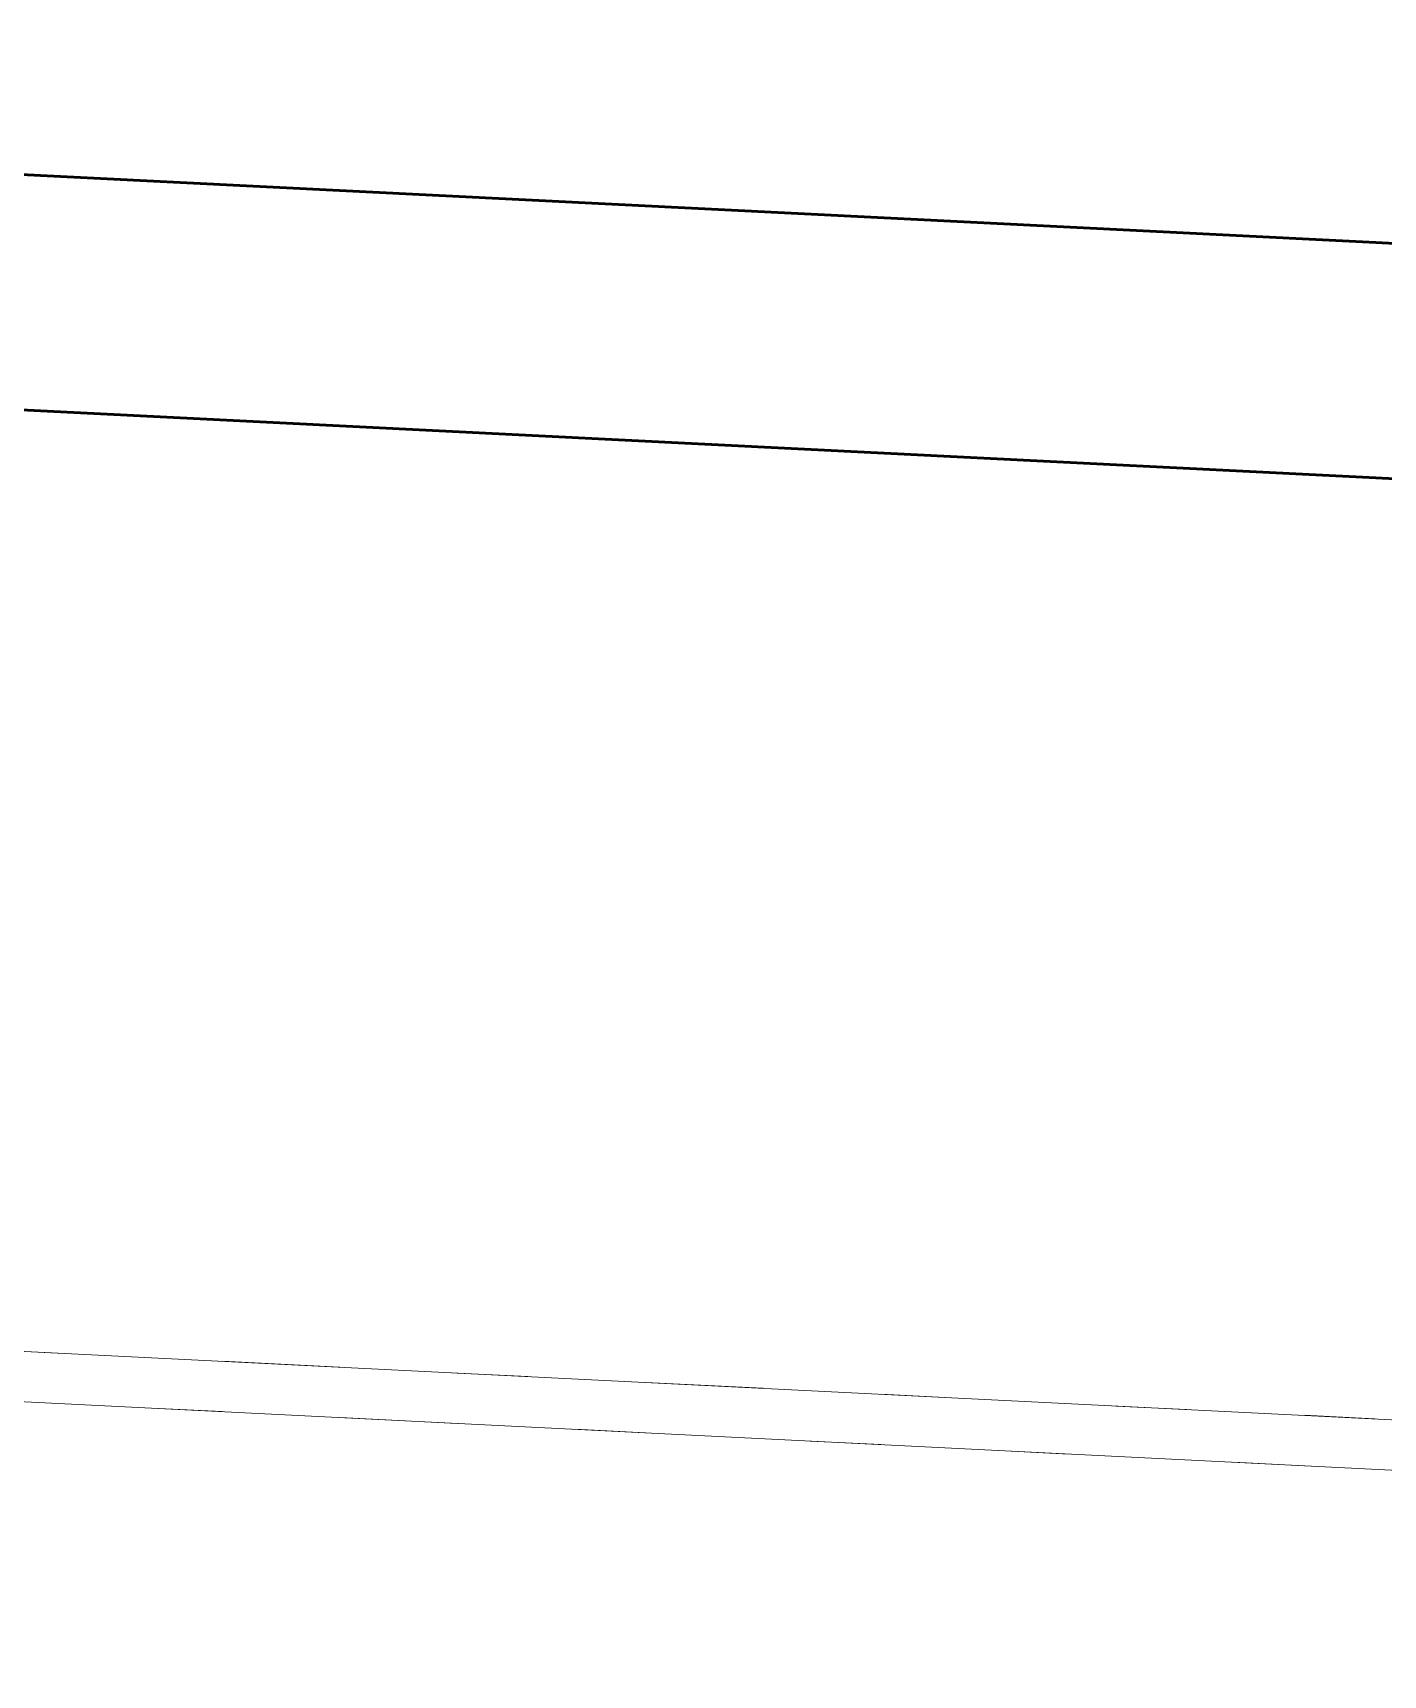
# Model space of a CAD drawing. Header units: metres. Extents: x 10 to 831, y 10 to 584.
# Drawn here: x 60.24 to 74.58, y 468.06 to 485.5 of the extents above; entities that cross this region are included whole.
import ezdxf

# ---------------------------------------------------------------- set-up
doc = ezdxf.new("R2010")
doc.units = ezdxf.units.M
doc.layers.add('CUT', color=7, linetype='Continuous', lineweight=50)
doc.layers.add('VIS', color=8, linetype='Continuous', lineweight=13)

msp = doc.modelspace()

# ---------------------------------------------------------------- linework, layer by layer
at = {"layer": 'CUT'}
for p, q in [((165, 478.752), (30, 485.502)), ((30, 483.002), (165, 476.252))]:
    msp.add_line(p, q, dxfattribs=at)
at = {"layer": 'VIS'}
for p, q in [((30, 485.503), (161.251, 478.94)), ((161.001, 478.952), (30, 485.503)), ((165, 478.752), (30, 485.502)), ((59.05, 484.05), (60.3, 483.988)), ((59.55, 484.025), (60.3, 483.988)), ((60.809, 483.962), (59.657, 484.019)), ((60.459, 483.98), (59.709, 484.017)), ((60.148, 483.995), (60.377, 483.983)), ((60.457, 483.98), (60.207, 483.992)), ((61.98, 483.904), (60.245, 483.99)), ((60.973, 483.954), (60.245, 483.99)), ((60.547, 483.975), (60.331, 483.986)), ((60.538, 483.976), (60.34, 483.986)), ((60.348, 483.985), (61.04, 483.951)), ((60.618, 483.971), (60.378, 483.983)), ((60.583, 483.974), (60.382, 483.983)), ((60.646, 483.97), (60.404, 483.982)), ((60.457, 483.98), (60.707, 483.967)), ((60.675, 483.969), (60.462, 483.98)), ((60.493, 483.978), (61.732, 483.916)), ((60.768, 483.964), (60.531, 483.976)), ((60.538, 483.976), (60.736, 483.966)), ((60.794, 483.963), (60.545, 483.975)), ((60.547, 483.975), (60.763, 483.964)), ((60.768, 483.964), (60.556, 483.975)), ((60.775, 483.964), (60.584, 483.974)), ((60.841, 483.961), (60.602, 483.972)), ((60.643, 483.971), (60.845, 483.96)), ((60.646, 483.97), (60.888, 483.958)), ((60.897, 483.957), (60.647, 483.97)), ((62.917, 483.856), (60.669, 483.969)), ((60.675, 483.969), (60.888, 483.958)), ((60.768, 483.964), (61.006, 483.952)), ((60.768, 483.964), (60.98, 483.954)), ((60.775, 483.964), (60.966, 483.954)), ((60.794, 483.963), (61.044, 483.951)), ((61.062, 483.95), (60.815, 483.962)), ((61.075, 483.948), (60.825, 483.962)), ((61.078, 483.948), (60.827, 483.961)), ((60.841, 483.961), (61.08, 483.948)), ((60.919, 483.957), (62.168, 483.894)), ((61.062, 483.95), (61.309, 483.937)), ((61.311, 483.937), (61.063, 483.95)), ((61.075, 483.948), (61.325, 483.936)), ((61.727, 483.916), (61.132, 483.946)), ((61.442, 483.93), (61.192, 483.943)), ((61.411, 483.932), (61.195, 483.942)), ((61.456, 483.929), (61.207, 483.942)), ((61.458, 483.929), (61.208, 483.942)), ((61.525, 483.926), (61.275, 483.938)), ((61.518, 483.927), (61.29, 483.938)), ((61.311, 483.937), (61.56, 483.924)), ((61.331, 483.936), (61.925, 483.906)), ((61.539, 483.925), (61.348, 483.935)), ((61.615, 483.921), (61.403, 483.933)), ((61.411, 483.932), (61.627, 483.921)), ((61.672, 483.919), (61.428, 483.931)), ((61.676, 483.918), (61.436, 483.93)), ((61.456, 483.929), (61.706, 483.917)), ((61.476, 483.928), (61.671, 483.919)), ((61.518, 483.927), (61.747, 483.915)), ((61.539, 483.925), (61.73, 483.916)), ((61.796, 483.913), (61.557, 483.924)), ((62.332, 483.886), (61.595, 483.923)), ((61.615, 483.921), (61.827, 483.911)), ((61.896, 483.908), (61.646, 483.92)), ((61.672, 483.919), (61.917, 483.907)), ((61.676, 483.918), (61.917, 483.907)), ((62.01, 483.902), (61.787, 483.913)), ((63.55, 483.825), (61.8, 483.913)), ((62.075, 483.899), (61.825, 483.911)), ((62.078, 483.899), (61.828, 483.911)), ((61.841, 483.911), (62.087, 483.898)), ((62.099, 483.898), (61.857, 483.909)), ((62.478, 483.879), (61.862, 483.909)), ((63.114, 483.847), (61.961, 483.904)), ((62.01, 483.902), (62.233, 483.891)), ((62.284, 483.889), (62.034, 483.901)), ((62.05, 483.9), (63.8, 483.812)), ((62.305, 483.887), (62.057, 483.899)), ((62.275, 483.889), (62.059, 483.899)), ((62.067, 483.899), (62.683, 483.868)), ((62.075, 483.899), (62.325, 483.886)), ((62.078, 483.899), (62.328, 483.886)), ((62.099, 483.898), (62.341, 483.885)), ((62.38, 483.884), (62.167, 483.894)), ((64.428, 483.781), (62.181, 483.894)), ((62.192, 483.893), (63.344, 483.836)), ((62.457, 483.88), (62.207, 483.892)), ((62.275, 483.889), (62.491, 483.878)), ((62.544, 483.875), (62.297, 483.887)), ((62.55, 483.875), (62.3, 483.887)), ((62.305, 483.887), (62.554, 483.875)), ((62.52, 483.876), (62.321, 483.887)), ((62.38, 483.884), (62.593, 483.873)), ((62.592, 483.873), (62.391, 483.883)), ((62.457, 483.88), (62.707, 483.867)), ((62.685, 483.868), (62.494, 483.878)), ((62.751, 483.865), (62.504, 483.877)), ((62.751, 483.865), (62.512, 483.877)), ((62.52, 483.876), (62.718, 483.867)), ((62.79, 483.863), (62.541, 483.875)), ((62.544, 483.875), (62.791, 483.863)), ((63.953, 483.805), (62.598, 483.873)), ((62.895, 483.858), (62.645, 483.87)), ((62.888, 483.858), (62.66, 483.87)), ((62.886, 483.858), (62.674, 483.869)), ((62.685, 483.868), (62.876, 483.859)), ((62.955, 483.854), (62.705, 483.867)), ((62.751, 483.865), (62.989, 483.853)), ((62.79, 483.863), (63.04, 483.851)), ((63.575, 483.823), (62.825, 483.861)), ((63.068, 483.849), (62.826, 483.861)), ((63.119, 483.846), (62.878, 483.859)), ((62.886, 483.858), (63.098, 483.847)), ((62.888, 483.858), (63.117, 483.846)), ((63.138, 483.846), (62.894, 483.858)), ((63.139, 483.846), (62.923, 483.856)), ((63.05, 483.85), (63.8, 483.812)), ((63.299, 483.837), (63.051, 483.85)), ((66.592, 483.673), (63.063, 483.85)), ((63.068, 483.849), (63.31, 483.837)), ((63.119, 483.846), (63.359, 483.834)), ((63.138, 483.846), (63.382, 483.833)), ((63.139, 483.846), (63.355, 483.835)), ((63.456, 483.829), (63.207, 483.842)), ((63.525, 483.827), (63.275, 483.839)), ((63.299, 483.837), (63.548, 483.825)), ((63.578, 483.823), (63.328, 483.836)), ((63.429, 483.831), (64.179, 483.793)), ((63.456, 483.829), (63.706, 483.817)), ((63.706, 483.817), (63.467, 483.829)), ((63.709, 483.817), (63.51, 483.827)), ((63.733, 483.816), (63.521, 483.827)), ((64.788, 483.763), (63.56, 483.825)), ((63.797, 483.812), (63.574, 483.824)), ((63.578, 483.823), (63.828, 483.811)), ((63.893, 483.808), (63.644, 483.82)), ((63.955, 483.805), (63.705, 483.817)), ((63.706, 483.817), (63.944, 483.806)), ((63.709, 483.817), (63.907, 483.807)), ((63.733, 483.816), (63.945, 483.805)), ((64.003, 483.803), (63.787, 483.813)), ((63.797, 483.812), (64.02, 483.802)), ((63.805, 483.812), (64.542, 483.775)), ((64.095, 483.798), (63.858, 483.81)), ((64.085, 483.798), (63.872, 483.809)), ((64.003, 483.803), (64.218, 483.792)), ((64.025, 483.801), (64.272, 483.789)), ((64.258, 483.789), (64.03, 483.801)), ((64.786, 483.763), (64.037, 483.8)), ((64.293, 483.788), (64.045, 483.8)), ((64.085, 483.798), (64.298, 483.788)), ((64.239, 483.791), (66.827, 483.661)), ((64.258, 483.789), (64.487, 483.778)), ((64.957, 483.755), (64.266, 483.789)), ((64.521, 483.776), (64.279, 483.788)), ((64.898, 483.758), (64.303, 483.788)), ((64.576, 483.774), (64.326, 483.786)), ((64.943, 483.755), (64.327, 483.786)), ((64.603, 483.772), (64.359, 483.784)), ((64.595, 483.772), (64.404, 483.783)), ((64.661, 483.769), (64.422, 483.781)), ((64.496, 483.778), (65.188, 483.743)), ((64.501, 483.778), (64.699, 483.767)), ((64.521, 483.776), (64.763, 483.764)), ((64.778, 483.764), (64.529, 483.776)), ((64.532, 483.776), (65.148, 483.745)), ((64.576, 483.774), (64.826, 483.761)), ((64.595, 483.772), (64.786, 483.763)), ((64.603, 483.772), (64.847, 483.76)), ((64.892, 483.758), (64.642, 483.771)), ((64.866, 483.759), (64.65, 483.77)), ((64.661, 483.769), (64.899, 483.758)), ((64.954, 483.755), (64.704, 483.767)), ((64.955, 483.755), (64.705, 483.767)), ((68.48, 483.578), (64.732, 483.766)), ((65.004, 483.752), (64.792, 483.763)), ((65.003, 483.752), (64.802, 483.763)), ((65.078, 483.749), (64.828, 483.761)), ((64.866, 483.759), (65.082, 483.749)), ((64.954, 483.755), (65.204, 483.743)), ((65.004, 483.752), (65.216, 483.741)), ((65.287, 483.738), (65.039, 483.75)), ((66.913, 483.657), (65.164, 483.745)), ((65.489, 483.728), (65.247, 483.74)), ((66.55, 483.675), (65.3, 483.738)), ((66.076, 483.698), (65.326, 483.736)), ((65.615, 483.721), (65.377, 483.733)), ((65.628, 483.721), (65.4, 483.732)), ((65.414, 483.732), (66.663, 483.67)), ((65.49, 483.728), (65.732, 483.716)), ((65.69, 483.718), (65.492, 483.728)), ((65.507, 483.727), (65.754, 483.715)), ((65.73, 483.716), (65.514, 483.727)), ((65.55, 483.725), (66.8, 483.663)), ((65.576, 483.724), (65.826, 483.711)), ((65.584, 483.724), (65.807, 483.712)), ((65.829, 483.711), (65.587, 483.723)), ((65.615, 483.721), (65.854, 483.71)), ((65.628, 483.721), (65.857, 483.71)), ((65.851, 483.71), (65.639, 483.721)), ((65.891, 483.708), (65.641, 483.721)), ((65.69, 483.718), (65.888, 483.708)), ((67.928, 483.606), (65.698, 483.718)), ((65.953, 483.705), (65.703, 483.718)), ((65.954, 483.705), (65.705, 483.718)), ((65.73, 483.716), (65.946, 483.705)), ((66.001, 483.702), (65.754, 483.715)), ((66.05, 483.7), (65.8, 483.712)), ((66.557, 483.674), (65.824, 483.712)), ((66.579, 483.673), (65.829, 483.711)), ((65.851, 483.71), (66.063, 483.7)), ((65.945, 483.705), (67.185, 483.644)), ((65.953, 483.705), (66.203, 483.692)), ((65.954, 483.705), (66.204, 483.692)), ((66.2, 483.692), (65.954, 483.705)), ((66.283, 483.688), (66.033, 483.701)), ((66.069, 483.699), (66.313, 483.687)), ((66.437, 483.68), (66.187, 483.693)), ((66.261, 483.69), (66.997, 483.653)), ((66.283, 483.688), (66.532, 483.676)), ((66.505, 483.677), (66.314, 483.687)), ((66.57, 483.674), (66.332, 483.686)), ((66.594, 483.673), (66.378, 483.683)), ((66.505, 483.677), (66.696, 483.668)), ((67.243, 483.64), (66.506, 483.677)), ((66.778, 483.663), (66.529, 483.676)), ((66.55, 483.675), (66.8, 483.663)), ((66.552, 483.675), (66.747, 483.665)), ((66.57, 483.674), (66.809, 483.662)), ((67.262, 483.639), (66.571, 483.674)), ((66.594, 483.673), (66.81, 483.662)), ((66.889, 483.658), (66.64, 483.67)), ((66.879, 483.659), (66.681, 483.668)), ((66.942, 483.656), (66.7, 483.668)), ((66.952, 483.655), (66.702, 483.668)), ((66.954, 483.655), (66.704, 483.668)), ((66.965, 483.654), (66.724, 483.666)), ((66.998, 483.653), (66.77, 483.664)), ((67.024, 483.651), (66.774, 483.664)), ((66.778, 483.663), (67.026, 483.651)), ((67.819, 483.611), (66.792, 483.663)), ((66.801, 483.663), (67.492, 483.628)), ((67.012, 483.652), (66.811, 483.662)), ((67.076, 483.649), (66.826, 483.661)), ((66.879, 483.659), (67.077, 483.649)), ((67.62, 483.622), (66.884, 483.659)), ((67.122, 483.647), (66.91, 483.657)), ((66.942, 483.656), (67.185, 483.644)), ((66.952, 483.655), (67.202, 483.643)), ((66.954, 483.655), (67.203, 483.643)), ((66.998, 483.653), (67.227, 483.641)), ((67.273, 483.639), (67.023, 483.651)), ((67.076, 483.649), (67.326, 483.636)), ((67.122, 483.647), (67.334, 483.636)), ((68.924, 483.557), (67.176, 483.644)), ((67.422, 483.631), (67.184, 483.644)), ((67.483, 483.629), (67.236, 483.64)), ((67.458, 483.63), (67.242, 483.64)), ((67.525, 483.626), (67.286, 483.638)), ((68.022, 483.601), (67.29, 483.638)), ((67.579, 483.623), (67.329, 483.636)), ((67.408, 483.632), (68.024, 483.601)), ((67.458, 483.63), (67.674, 483.619)), ((67.672, 483.619), (67.474, 483.629)), ((67.772, 483.614), (67.523, 483.626)), ((67.525, 483.626), (67.764, 483.615)), ((67.534, 483.626), (67.778, 483.614)), ((67.579, 483.623), (67.829, 483.611)), ((67.888, 483.608), (67.639, 483.62)), ((67.911, 483.607), (67.669, 483.619)), ((67.672, 483.619), (68.267, 483.589)), ((68.451, 483.58), (67.702, 483.617)), ((68.453, 483.58), (67.703, 483.617)), ((67.921, 483.606), (67.708, 483.617)), ((67.969, 483.604), (67.757, 483.615)), ((67.772, 483.614), (68.02, 483.601)), ((68.076, 483.599), (67.826, 483.611)), ((68.064, 483.6), (67.832, 483.611)), ((67.911, 483.607), (68.153, 483.595)), ((67.921, 483.606), (68.134, 483.596)), ((67.951, 483.605), (68.201, 483.592)), ((67.953, 483.605), (68.203, 483.592)), ((67.969, 483.604), (68.181, 483.594)), ((68.278, 483.589), (68.029, 483.601)), ((68.076, 483.599), (68.326, 483.586)), ((68.321, 483.587), (68.105, 483.597)), ((68.368, 483.584), (68.14, 483.596)), ((68.407, 483.582), (68.166, 483.594)), ((68.435, 483.581), (68.186, 483.593)), ((68.415, 483.582), (68.224, 483.591)), ((68.48, 483.578), (68.241, 483.591)), ((70.05, 483.5), (68.3, 483.587)), ((68.321, 483.587), (68.537, 483.575)), ((68.368, 483.584), (68.597, 483.572)), ((69.567, 483.524), (68.414, 483.582)), ((68.415, 483.582), (68.606, 483.572)), ((68.424, 483.582), (69.174, 483.544)), ((69.698, 483.518), (68.471, 483.579)), ((68.48, 483.578), (68.719, 483.567)), ((68.766, 483.564), (68.517, 483.577)), ((68.55, 483.575), (70.3, 483.487)), ((68.887, 483.558), (68.637, 483.57)), ((68.861, 483.56), (68.663, 483.569)), ((68.716, 483.567), (69.453, 483.53)), ((68.965, 483.555), (68.718, 483.567)), ((68.995, 483.553), (68.763, 483.565)), ((68.766, 483.564), (69.014, 483.552)), ((69.05, 483.55), (68.8, 483.562)), ((68.816, 483.562), (69.451, 483.53)), ((69.079, 483.548), (68.829, 483.561)), ((68.861, 483.56), (69.059, 483.549)), ((69.137, 483.546), (68.889, 483.558)), ((69.157, 483.544), (68.91, 483.557)), ((69.185, 483.543), (68.969, 483.554)), ((69.24, 483.541), (69.028, 483.551)), ((69.106, 483.547), (69.797, 483.513)), ((69.364, 483.535), (69.122, 483.547)), ((69.185, 483.543), (69.401, 483.533)), ((69.435, 483.531), (69.196, 483.543)), ((69.45, 483.53), (69.2, 483.543)), ((69.452, 483.53), (69.202, 483.543)), ((69.422, 483.531), (69.222, 483.542)), ((69.488, 483.528), (69.243, 483.541)), ((69.577, 483.524), (69.327, 483.536)), ((69.364, 483.535), (69.606, 483.522)), ((69.605, 483.522), (69.381, 483.534)), ((69.626, 483.521), (69.413, 483.532)), ((69.435, 483.531), (69.674, 483.519)), ((69.452, 483.53), (69.702, 483.518)), ((70.05, 483.5), (69.456, 483.529)), ((69.708, 483.517), (69.469, 483.529)), ((69.488, 483.528), (69.732, 483.516)), ((69.738, 483.515), (69.51, 483.527)), ((69.76, 483.514), (69.511, 483.527)), ((70.274, 483.489), (69.526, 483.526)), ((69.55, 483.525), (70.3, 483.487)), ((69.605, 483.522), (69.828, 483.511)), ((69.886, 483.508), (69.636, 483.521)), ((69.654, 483.52), (70.248, 483.49)), ((71.408, 483.432), (69.66, 483.519)), ((70.284, 483.488), (69.668, 483.519)), ((69.926, 483.506), (69.694, 483.518)), ((69.738, 483.515), (69.966, 483.504)), ((69.775, 483.514), (70.025, 483.501)), ((69.873, 483.509), (70.489, 483.478)), ((70.087, 483.498), (69.875, 483.509)), ((69.909, 483.507), (71.158, 483.445)), ((70.087, 483.498), (70.299, 483.487)), ((70.333, 483.486), (70.091, 483.498)), ((73.648, 483.32), (70.12, 483.496)), ((70.326, 483.486), (70.135, 483.496)), ((70.39, 483.483), (70.151, 483.495)), ((70.446, 483.48), (70.199, 483.493)), ((70.45, 483.48), (70.2, 483.493)), ((70.451, 483.48), (70.201, 483.493)), ((70.326, 483.486), (70.517, 483.476)), ((70.577, 483.474), (70.327, 483.486)), ((70.58, 483.474), (70.33, 483.486)), ((70.333, 483.486), (70.575, 483.474)), ((70.39, 483.483), (70.628, 483.471)), ((70.446, 483.48), (70.693, 483.468)), ((70.451, 483.48), (70.701, 483.467)), ((70.754, 483.465), (70.505, 483.477)), ((70.749, 483.465), (70.511, 483.477)), ((70.577, 483.474), (70.827, 483.461)), ((70.884, 483.459), (70.635, 483.471)), ((70.843, 483.46), (70.645, 483.471)), ((70.953, 483.455), (70.709, 483.467)), ((71.871, 483.409), (70.719, 483.466)), ((71.357, 483.434), (70.722, 483.466)), ((70.843, 483.46), (71.041, 483.451)), ((71.565, 483.425), (70.88, 483.459)), ((71.663, 483.42), (70.926, 483.456)), ((71.171, 483.444), (70.929, 483.456)), ((70.949, 483.455), (72.102, 483.398)), ((70.953, 483.455), (71.197, 483.442)), ((71.345, 483.435), (71.106, 483.447)), ((71.108, 483.447), (71.336, 483.435)), ((71.345, 483.435), (71.129, 483.446)), ((71.172, 483.444), (71.908, 483.407)), ((71.449, 483.43), (71.199, 483.442)), ((71.45, 483.43), (71.2, 483.442)), ((71.431, 483.431), (71.23, 483.441)), ((71.472, 483.429), (71.281, 483.438)), ((71.296, 483.438), (73.883, 483.308)), ((71.58, 483.423), (71.33, 483.436)), ((71.345, 483.435), (71.583, 483.423)), ((71.345, 483.435), (71.561, 483.425)), ((71.357, 483.434), (71.569, 483.424)), ((71.449, 483.43), (71.699, 483.418)), ((71.45, 483.43), (71.7, 483.418)), ((71.472, 483.429), (71.663, 483.42)), ((71.771, 483.414), (71.522, 483.426)), ((71.786, 483.413), (71.544, 483.426)), ((71.58, 483.423), (71.83, 483.411)), ((71.627, 483.421), (71.823, 483.412)), ((71.883, 483.409), (71.633, 483.421)), ((73.876, 483.308), (71.645, 483.42)), ((73.919, 483.307), (71.671, 483.419)), ((71.928, 483.406), (71.681, 483.418)), ((71.771, 483.414), (72.021, 483.401)), ((71.786, 483.413), (72.028, 483.401)), ((73.05, 483.35), (71.8, 483.413)), ((72.077, 483.399), (71.827, 483.411)), ((72.032, 483.401), (71.834, 483.411)), ((71.893, 483.408), (73.132, 483.346)), ((71.928, 483.406), (72.175, 483.394)), ((72.208, 483.392), (71.992, 483.403)), ((72.205, 483.392), (71.993, 483.403)), ((72.253, 483.39), (72.012, 483.402)), ((72.032, 483.401), (72.23, 483.391)), ((72.236, 483.39), (72.045, 483.4)), ((72.05, 483.4), (73.3, 483.338)), ((72.299, 483.387), (72.061, 483.399)), ((72.749, 483.365), (72.133, 483.396)), ((72.418, 483.381), (72.174, 483.394)), ((72.448, 483.38), (72.198, 483.392)), ((72.205, 483.392), (72.416, 483.381)), ((72.208, 483.392), (72.424, 483.381)), ((72.236, 483.39), (72.427, 483.381)), ((72.935, 483.356), (72.25, 483.39)), ((72.523, 483.377), (72.273, 483.389)), ((72.299, 483.387), (72.538, 483.375)), ((72.338, 483.386), (72.954, 483.355)), ((72.606, 483.372), (72.36, 483.385)), ((72.612, 483.372), (72.364, 483.385)), ((72.418, 483.381), (72.662, 483.37)), ((72.448, 483.38), (72.698, 483.368)), ((72.478, 483.379), (73.163, 483.345)), ((72.754, 483.365), (72.512, 483.377)), ((73.221, 483.341), (72.626, 483.371)), ((72.882, 483.359), (72.632, 483.371)), ((72.949, 483.355), (72.699, 483.368)), ((72.754, 483.365), (72.997, 483.352)), ((72.824, 483.361), (73.419, 483.332)), ((73.077, 483.349), (72.827, 483.361)), ((73.08, 483.349), (72.83, 483.361)), ((73.475, 483.329), (72.84, 483.361)), ((73.072, 483.349), (72.856, 483.36)), ((73.125, 483.346), (72.888, 483.358)), ((72.92, 483.356), (74.169, 483.294)), ((72.949, 483.355), (73.199, 483.342)), ((73.239, 483.341), (72.99, 483.353)), ((73.254, 483.34), (73.016, 483.351)), ((73.715, 483.317), (73.023, 483.351)), ((73.05, 483.35), (73.3, 483.338)), ((73.052, 483.35), (73.688, 483.318)), ((73.072, 483.349), (73.288, 483.338)), ((73.077, 483.349), (73.327, 483.336)), ((73.08, 483.349), (73.33, 483.336)), ((73.41, 483.332), (73.163, 483.345)), ((73.382, 483.333), (73.191, 483.343)), ((73.239, 483.341), (73.487, 483.328)), ((73.462, 483.33), (73.249, 483.34)), ((73.254, 483.34), (73.493, 483.328)), ((73.254, 483.34), (73.945, 483.305)), ((74.118, 483.297), (73.382, 483.333)), ((73.382, 483.333), (73.573, 483.324)), ((73.41, 483.332), (73.657, 483.32)), ((73.447, 483.33), (73.697, 483.317)), ((73.695, 483.317), (73.455, 483.33)), ((73.462, 483.33), (73.675, 483.318)), ((73.767, 483.314), (73.517, 483.327)), ((73.58, 483.324), (73.775, 483.314)), ((74.305, 483.288), (73.62, 483.322)), ((73.627, 483.321), (74.364, 483.284)), ((73.881, 483.308), (73.631, 483.321)), ((73.884, 483.308), (73.639, 483.321)), ((73.842, 483.311), (73.641, 483.321)), ((73.948, 483.305), (73.699, 483.317)), ((73.936, 483.305), (73.72, 483.317)), ((74.013, 483.302), (73.815, 483.312)), ((74.578, 483.274), (73.828, 483.311)), ((73.848, 483.31), (74.533, 483.276)), ((73.884, 483.308), (74.128, 483.296)), ((73.936, 483.305), (74.152, 483.295)), ((73.948, 483.305), (74.198, 483.293)), ((74.146, 483.295), (73.955, 483.304)), ((74.207, 483.292), (73.965, 483.304)), ((74.209, 483.292), (73.971, 483.304)), ((74.233, 483.291), (73.984, 483.303)), ((74.013, 483.302), (74.212, 483.292)), ((74.078, 483.298), (74.328, 483.286)), ((74.322, 483.286), (74.111, 483.297)), ((74.146, 483.295), (74.337, 483.285)), ((75.903, 483.207), (74.155, 483.295)), ((74.207, 483.292), (74.449, 483.28)), ((74.209, 483.292), (74.448, 483.28)), ((74.233, 483.291), (74.481, 483.279)), ((74.522, 483.277), (74.272, 483.289)), ((74.322, 483.286), (74.534, 483.276)), ((74.581, 483.274), (74.331, 483.286)), ((74.404, 483.283), (75.154, 483.245)), ((165, 476.252), (30, 483.002)), ((30, 483.002), (165, 476.252)), ((30, 483.002), (165, 476.252)), ((57.487, 481.628), (64.234, 481.291)), ((61.485, 481.428), (57.737, 481.615)), ((59.386, 481.533), (60.613, 481.472)), ((59.516, 481.526), (60.73, 481.466)), ((59.55, 481.525), (60.8, 481.462)), ((59.55, 481.525), (60.8, 481.462)), ((60.368, 481.484), (59.631, 481.521)), ((60.487, 481.478), (59.759, 481.514)), ((62.779, 481.364), (59.956, 481.505)), ((60.141, 481.495), (60.34, 481.486)), ((60.517, 481.476), (60.767, 481.464)), ((60.55, 481.475), (61.3, 481.438)), ((60.814, 481.462), (60.566, 481.474)), ((60.577, 481.474), (60.827, 481.461)), ((60.582, 481.474), (60.83, 481.461)), ((60.841, 481.46), (60.602, 481.473)), ((61.656, 481.42), (60.629, 481.471)), ((60.787, 481.463), (61.036, 481.451)), ((61.05, 481.45), (60.8, 481.462)), ((60.814, 481.462), (61.063, 481.45)), ((61.075, 481.448), (60.825, 481.461)), ((61.062, 481.45), (60.833, 481.461)), ((60.835, 481.46), (61.862, 481.409)), ((60.841, 481.46), (61.08, 481.448)), ((60.919, 481.457), (61.169, 481.444)), ((60.935, 481.456), (61.156, 481.445)), ((60.95, 481.455), (62.424, 481.381)), ((61.192, 481.443), (60.98, 481.454)), ((61.025, 481.451), (61.775, 481.413)), ((61.062, 481.45), (61.29, 481.438)), ((61.075, 481.448), (61.325, 481.436)), ((61.331, 481.436), (61.132, 481.446)), ((61.442, 481.43), (61.192, 481.443)), ((61.192, 481.443), (61.403, 481.433)), ((61.193, 481.443), (61.441, 481.43)), ((61.525, 481.426), (61.275, 481.438)), ((61.574, 481.424), (61.326, 481.436)), ((61.331, 481.436), (61.529, 481.426)), ((61.409, 481.432), (62.159, 481.394)), ((61.442, 481.43), (62.191, 481.393)), ((61.508, 481.427), (62.185, 481.393)), ((61.796, 481.413), (61.557, 481.425)), ((61.574, 481.424), (61.822, 481.412)), ((61.771, 481.414), (61.582, 481.423)), ((64.239, 481.291), (61.652, 481.42)), ((61.909, 481.407), (61.659, 481.42)), ((61.96, 481.404), (61.734, 481.416)), ((61.771, 481.414), (61.961, 481.404)), ((61.796, 481.413), (62.035, 481.401)), ((61.818, 481.412), (62.038, 481.4)), ((62.039, 481.4), (61.827, 481.411)), ((61.841, 481.411), (63.069, 481.349)), ((61.887, 481.408), (65.416, 481.231)), ((62.123, 481.397), (61.925, 481.406)), ((62.186, 481.393), (61.938, 481.406)), ((62.039, 481.4), (62.251, 481.39)), ((62.075, 481.399), (62.325, 481.386)), ((62.823, 481.361), (62.087, 481.398)), ((62.123, 481.397), (62.321, 481.386)), ((62.186, 481.393), (62.434, 481.381)), ((62.432, 481.381), (62.203, 481.393)), ((63.05, 481.35), (62.3, 481.387)), ((63.05, 481.35), (62.3, 481.387)), ((62.305, 481.387), (62.554, 481.375)), ((62.566, 481.374), (62.318, 481.386)), ((62.53, 481.376), (62.34, 481.386)), ((62.432, 481.381), (62.66, 481.37)), ((68.34, 481.086), (62.469, 481.379)), ((62.478, 481.379), (62.711, 481.367)), ((62.7, 481.368), (62.479, 481.379)), ((62.75, 481.365), (62.509, 481.377)), ((62.751, 481.365), (62.512, 481.377)), ((62.53, 481.376), (62.719, 481.366)), ((62.55, 481.375), (63.8, 481.312)), ((62.566, 481.374), (62.814, 481.362)), ((62.687, 481.368), (68.993, 481.053)), ((62.7, 481.368), (62.921, 481.356)), ((62.75, 481.365), (63.475, 481.328)), ((62.751, 481.365), (62.989, 481.353)), ((63.025, 481.351), (62.775, 481.364)), ((63.119, 481.346), (62.878, 481.359)), ((62.927, 481.356), (63.168, 481.344)), ((63.016, 481.351), (63.266, 481.339)), ((63.025, 481.351), (63.275, 481.339)), ((63.282, 481.338), (63.032, 481.351)), ((63.05, 481.35), (63.8, 481.312)), ((63.299, 481.337), (63.051, 481.35)), ((63.31, 481.337), (63.098, 481.347)), ((63.288, 481.338), (63.098, 481.347)), ((63.312, 481.337), (63.114, 481.347)), ((63.907, 481.307), (63.157, 481.345)), ((63.44, 481.331), (63.19, 481.343)), ((63.282, 481.338), (63.531, 481.326)), ((63.288, 481.338), (63.477, 481.328)), ((63.299, 481.337), (63.548, 481.325)), ((64.05, 481.3), (63.3, 481.337)), ((63.31, 481.337), (63.521, 481.327)), ((63.312, 481.337), (63.51, 481.327)), ((63.575, 481.324), (63.325, 481.336)), ((63.582, 481.324), (63.362, 481.334)), ((63.407, 481.332), (64.156, 481.294)), ((63.409, 481.332), (63.642, 481.32)), ((63.44, 481.331), (63.69, 481.318)), ((64.027, 481.301), (63.45, 481.33)), ((63.706, 481.317), (63.467, 481.329)), ((64.532, 481.276), (63.505, 481.327)), ((63.802, 481.312), (63.573, 481.324)), ((63.575, 481.324), (63.825, 481.311)), ((63.582, 481.324), (63.803, 481.312)), ((63.642, 481.32), (64.22, 481.291)), ((63.706, 481.317), (63.944, 481.305)), ((63.711, 481.317), (64.738, 481.265)), ((63.953, 481.305), (63.76, 481.315)), ((63.802, 481.312), (64.03, 481.301)), ((64.046, 481.3), (63.857, 481.31)), ((64.157, 481.294), (63.945, 481.305)), ((64.669, 481.269), (63.992, 481.303)), ((64.293, 481.288), (64.045, 481.3)), ((64.046, 481.3), (64.236, 481.291)), ((64.05, 481.3), (64.3, 481.288)), ((64.157, 481.294), (64.369, 481.284)), ((64.217, 481.291), (64.895, 481.258)), ((64.465, 481.279), (64.244, 481.291)), ((64.878, 481.259), (64.252, 481.29)), ((64.287, 481.288), (64.536, 481.276)), ((64.293, 481.288), (64.542, 481.276)), ((64.296, 481.288), (65.524, 481.226)), ((64.501, 481.277), (64.303, 481.288)), ((64.32, 481.286), (65.373, 481.234)), ((64.576, 481.274), (64.326, 481.286)), ((64.34, 481.285), (64.573, 481.274)), ((64.661, 481.269), (64.422, 481.281)), ((64.461, 481.279), (65.087, 481.248)), ((64.465, 481.279), (64.685, 481.268)), ((64.501, 481.277), (64.699, 481.268)), ((64.524, 481.277), (65.274, 481.239)), ((65.279, 481.238), (64.542, 481.276)), ((64.576, 481.274), (64.826, 481.261)), ((64.661, 481.269), (64.899, 481.257)), ((64.668, 481.269), (64.917, 481.257)), ((65.024, 481.251), (64.774, 481.264)), ((64.858, 481.26), (65.587, 481.223)), ((64.905, 481.257), (65.655, 481.22)), ((65.172, 481.244), (64.943, 481.255)), ((65.287, 481.238), (65.039, 481.25)), ((65.046, 481.25), (65.294, 481.238)), ((65.294, 481.238), (65.096, 481.248)), ((65.344, 481.236), (65.101, 481.248)), ((65.347, 481.235), (65.127, 481.246)), ((65.405, 481.232), (65.155, 481.245)), ((65.172, 481.244), (65.857, 481.21)), ((65.427, 481.231), (65.216, 481.241)), ((65.271, 481.239), (65.504, 481.228)), ((65.287, 481.238), (65.536, 481.226)), ((65.294, 481.238), (65.492, 481.228)), ((65.347, 481.235), (65.568, 481.224)), ((65.615, 481.221), (65.377, 481.233)), ((65.649, 481.22), (65.407, 481.232)), ((65.414, 481.232), (65.664, 481.22)), ((65.427, 481.231), (65.639, 481.221)), ((65.438, 481.231), (65.688, 481.218)), ((65.516, 481.226), (65.766, 481.214)), ((65.776, 481.214), (65.527, 481.226)), ((65.576, 481.223), (66.326, 481.186)), ((65.584, 481.223), (65.807, 481.212)), ((65.615, 481.221), (65.854, 481.21)), ((65.649, 481.22), (66.373, 481.184)), ((65.776, 481.214), (66.026, 481.201)), ((66.038, 481.201), (65.79, 481.213)), ((66.55, 481.175), (65.8, 481.212)), ((66.55, 481.175), (65.8, 481.212)), ((66.076, 481.198), (65.826, 481.211)), ((66.202, 481.192), (65.97, 481.204)), ((66.997, 481.153), (65.97, 481.204)), ((66.23, 481.191), (66.009, 481.202)), ((66.281, 481.189), (66.032, 481.201)), ((66.038, 481.201), (66.286, 481.188)), ((66.05, 481.2), (67.3, 481.137)), ((66.05, 481.2), (67.3, 481.137)), ((66.275, 481.189), (66.063, 481.2)), ((66.176, 481.193), (67.203, 481.142)), ((66.202, 481.192), (66.435, 481.181)), ((66.23, 481.191), (66.45, 481.18)), ((66.275, 481.189), (66.486, 481.178)), ((66.281, 481.189), (66.529, 481.176)), ((66.483, 481.178), (66.285, 481.188)), ((66.301, 481.188), (73.537, 480.826)), ((66.301, 481.188), (67.023, 481.151)), ((66.542, 481.176), (66.313, 481.187)), ((66.475, 481.178), (67.152, 481.145)), ((66.483, 481.178), (66.681, 481.168)), ((66.701, 481.168), (66.511, 481.177)), ((66.515, 481.176), (66.765, 481.164)), ((66.524, 481.176), (67.274, 481.139)), ((66.542, 481.176), (67.227, 481.141)), ((69.295, 481.038), (66.551, 481.175)), ((66.57, 481.174), (66.809, 481.162)), ((66.937, 481.155), (66.687, 481.168)), ((66.926, 481.156), (66.701, 481.168)), ((66.701, 481.168), (66.89, 481.158)), ((66.752, 481.165), (67.489, 481.128)), ((67.024, 481.151), (66.774, 481.164)), ((67.55, 481.125), (66.8, 481.163)), ((67.076, 481.149), (66.826, 481.161)), ((67.112, 481.147), (66.891, 481.158)), ((67.133, 481.146), (66.901, 481.158)), ((66.903, 481.158), (67.652, 481.12)), ((66.937, 481.155), (67.186, 481.143)), ((67.243, 481.14), (66.997, 481.153)), ((67.05, 481.15), (67.8, 481.113)), ((67.076, 481.149), (67.326, 481.136)), ((67.276, 481.139), (67.077, 481.149)), ((67.112, 481.147), (67.332, 481.136)), ((67.403, 481.132), (67.153, 481.145)), ((67.269, 481.139), (68.743, 481.066)), ((67.459, 481.13), (67.269, 481.139)), ((67.276, 481.139), (67.474, 481.129)), ((67.545, 481.125), (67.334, 481.136)), ((67.371, 481.134), (67.594, 481.123)), ((67.459, 481.13), (67.649, 481.12)), ((67.525, 481.126), (67.764, 481.115)), ((67.912, 481.107), (67.683, 481.119)), ((68.263, 481.089), (67.685, 481.118)), ((67.772, 481.114), (68.02, 481.101)), ((67.994, 481.103), (67.774, 481.114)), ((68.064, 481.1), (67.832, 481.111)), ((67.878, 481.108), (68.455, 481.08)), ((67.912, 481.107), (68.597, 481.072)), ((67.994, 481.103), (68.215, 481.091)), ((68.217, 481.091), (68.028, 481.101)), ((68.064, 481.1), (68.297, 481.088)), ((68.076, 481.099), (68.326, 481.086)), ((68.144, 481.096), (68.392, 481.083)), ((68.392, 481.083), (68.181, 481.094)), ((68.435, 481.081), (68.186, 481.093)), ((68.217, 481.091), (68.407, 481.082)), ((68.465, 481.079), (68.267, 481.089)), ((68.271, 481.089), (68.52, 481.077)), ((68.547, 481.075), (68.306, 481.087)), ((68.392, 481.083), (68.604, 481.072)), ((68.435, 481.081), (69.185, 481.043)), ((69.462, 481.029), (68.435, 481.081)), ((68.465, 481.079), (68.663, 481.07)), ((68.524, 481.077), (68.774, 481.064)), ((68.641, 481.071), (69.668, 481.019)), ((68.877, 481.058), (68.656, 481.07)), ((71.296, 480.938), (68.708, 481.067)), ((68.732, 481.066), (69.41, 481.032)), ((68.766, 481.064), (69.014, 481.052)), ((68.877, 481.058), (69.097, 481.048)), ((69.137, 481.046), (68.889, 481.058)), ((68.901, 481.058), (69.65, 481.02)), ((68.944, 481.055), (72.001, 480.903)), ((68.957, 481.054), (69.196, 481.043)), ((69.184, 481.043), (68.958, 481.054)), ((69.015, 481.052), (69.265, 481.04)), ((69.03, 481.051), (69.272, 481.039)), ((69.281, 481.038), (69.053, 481.05)), ((69.137, 481.046), (69.385, 481.033)), ((69.4, 481.033), (69.151, 481.045)), ((69.207, 481.042), (70.435, 480.981)), ((69.24, 481.04), (69.875, 481.009)), ((69.257, 481.04), (69.852, 481.01)), ((69.281, 481.038), (69.966, 481.004)), ((69.55, 481.025), (69.3, 481.038)), ((69.55, 481.025), (69.3, 481.038)), ((69.577, 481.024), (69.327, 481.036)), ((69.663, 481.019), (69.451, 481.03)), ((69.698, 481.018), (69.453, 481.03)), ((69.654, 481.02), (69.456, 481.029)), ((69.51, 481.027), (69.758, 481.014)), ((69.76, 481.014), (69.511, 481.027)), ((69.55, 481.025), (70.8, 480.962)), ((69.55, 481.025), (70.8, 480.962)), ((69.577, 481.024), (69.827, 481.011)), ((69.645, 481.02), (69.862, 481.01)), ((69.715, 481.017), (70.443, 480.981)), ((69.759, 481.014), (69.98, 481.004)), ((69.76, 481.014), (70.008, 481.002)), ((69.775, 481.014), (70.025, 481.001)), ((69.909, 481.007), (70.159, 480.995)), ((70.023, 481.001), (70.773, 480.964)), ((70.08, 480.999), (70.33, 480.986)), ((70.446, 480.98), (70.248, 480.99)), ((70.502, 480.978), (70.254, 480.99)), ((70.523, 480.976), (70.273, 480.989)), ((70.51, 480.977), (70.299, 480.987)), ((71.05, 480.95), (70.3, 480.987)), ((70.651, 480.97), (70.423, 480.981)), ((70.434, 480.981), (70.683, 480.969)), ((70.446, 480.98), (70.645, 480.971)), ((70.502, 480.978), (70.75, 480.965)), ((70.754, 480.965), (70.505, 480.977)), ((70.51, 480.977), (70.722, 480.966)), ((70.723, 480.966), (70.515, 480.977)), ((70.765, 480.964), (70.516, 480.976)), ((70.55, 480.975), (71.3, 480.938)), ((70.577, 480.974), (70.827, 480.961)), ((70.867, 480.959), (70.628, 480.971)), ((70.637, 480.971), (70.878, 480.959)), ((70.639, 480.971), (72.113, 480.897)), ((71.398, 480.933), (70.649, 480.97)), ((70.651, 480.97), (71.336, 480.935)), ((70.872, 480.959), (70.682, 480.969)), ((70.723, 480.966), (70.932, 480.956)), ((71.479, 480.928), (70.729, 480.966)), ((70.754, 480.965), (71.002, 480.952)), ((70.765, 480.964), (71.015, 480.952)), ((70.867, 480.959), (71.106, 480.947)), ((70.872, 480.959), (71.061, 480.95)), ((70.898, 480.957), (71.648, 480.92)), ((71.927, 480.906), (70.9, 480.957)), ((70.979, 480.953), (75.727, 480.716)), ((70.99, 480.953), (71.667, 480.919)), ((71.083, 480.948), (71.303, 480.938)), ((71.106, 480.947), (72.133, 480.896)), ((71.442, 480.931), (71.216, 480.942)), ((71.619, 480.922), (71.371, 480.934)), ((71.635, 480.921), (71.437, 480.931)), ((71.63, 480.921), (71.441, 480.931)), ((71.748, 480.915), (71.499, 480.928)), ((71.822, 480.911), (71.583, 480.923)), ((71.619, 480.922), (71.867, 480.909)), ((73.697, 480.817), (71.626, 480.921)), ((71.63, 480.921), (71.82, 480.911)), ((71.635, 480.921), (71.834, 480.911)), ((71.663, 480.919), (72.4, 480.883)), ((71.929, 480.906), (71.687, 480.918)), ((74.478, 480.779), (71.73, 480.916)), ((71.748, 480.915), (71.996, 480.903)), ((71.763, 480.914), (72.013, 480.902)), ((72.021, 480.901), (71.793, 480.913)), ((71.822, 480.911), (72.061, 480.899)), ((72.077, 480.899), (71.827, 480.911)), ((72.154, 480.895), (71.908, 480.907)), ((72.498, 480.878), (71.92, 480.906)), ((71.929, 480.906), (72.653, 480.87)), ((71.965, 480.904), (72.186, 480.893)), ((72.021, 480.901), (72.706, 480.867)), ((72.023, 480.901), (72.773, 480.864)), ((72.077, 480.899), (72.327, 480.886)), ((72.113, 480.897), (72.691, 480.868)), ((72.389, 480.883), (72.199, 480.892)), ((72.428, 480.881), (72.23, 480.891)), ((72.523, 480.877), (72.273, 480.889)), ((72.55, 480.875), (72.3, 480.887)), ((73.05, 480.85), (72.3, 480.887)), ((72.389, 480.883), (72.578, 480.874)), ((72.397, 480.883), (73.146, 480.845)), ((72.628, 480.871), (72.416, 480.882)), ((72.432, 480.881), (72.682, 480.869)), ((72.479, 480.878), (78.726, 480.566)), ((72.742, 480.865), (72.493, 480.878)), ((72.514, 480.877), (72.764, 480.865)), ((72.777, 480.864), (72.538, 480.875)), ((72.55, 480.875), (73.8, 480.812)), ((72.847, 480.86), (72.627, 480.871)), ((72.628, 480.871), (72.84, 480.861)), ((72.896, 480.857), (72.646, 480.87)), ((72.742, 480.865), (72.99, 480.853)), ((72.777, 480.864), (73.016, 480.851)), ((72.847, 480.86), (73.068, 480.849)), ((73.147, 480.845), (72.957, 480.855)), ((73.26, 480.839), (73.01, 480.852)), ((73.05, 480.85), (73.8, 480.812)), ((73.077, 480.849), (73.327, 480.836)), ((73.147, 480.845), (73.337, 480.836)), ((73.848, 480.81), (73.163, 480.844)), ((73.179, 480.844), (73.402, 480.832)), ((73.248, 480.84), (74.376, 480.784)), ((73.26, 480.839), (73.509, 480.827)), ((73.475, 480.829), (73.264, 480.839)), ((73.268, 480.839), (73.517, 480.827)), ((74.392, 480.783), (73.365, 480.834)), ((73.391, 480.833), (74.076, 480.798)), ((73.617, 480.822), (73.419, 480.832)), ((73.699, 480.817), (73.473, 480.829)), ((73.475, 480.829), (73.688, 480.818)), ((73.732, 480.816), (73.493, 480.828)), ((73.73, 480.816), (73.509, 480.827)), ((73.571, 480.824), (74.598, 480.773)), ((73.617, 480.822), (73.815, 480.812)), ((73.73, 480.816), (73.95, 480.805)), ((73.732, 480.816), (73.971, 480.804)), ((74.022, 480.802), (73.773, 480.814)), ((74.05, 480.8), (73.8, 480.812)), ((74.609, 480.772), (73.873, 480.809)), ((73.919, 480.807), (74.169, 480.794)), ((73.93, 480.806), (74.18, 480.793)), ((73.974, 480.804), (74.222, 480.791)), ((74.009, 480.802), (75.062, 480.75)), ((74.011, 480.802), (74.733, 480.766)), ((74.023, 480.802), (74.272, 480.789)), ((74.05, 480.8), (74.3, 480.788)), ((74.078, 480.798), (74.328, 480.786)), ((74.118, 480.796), (75.346, 480.735)), ((74.233, 480.791), (74.481, 480.779)), ((74.258, 480.789), (74.507, 480.777)), ((74.578, 480.774), (74.328, 480.786)), ((74.612, 480.772), (74.391, 480.783)), ((74.394, 480.783), (75.144, 480.745)), ((74.687, 480.768), (74.448, 480.78)), ((75.218, 480.742), (74.533, 480.776)), ((74.746, 480.765), (74.534, 480.776)), ((30, 473.002), (450, 452.002)), ((450, 451.467), (30, 472.467)), ((60.5, 471.477), (59.75, 471.515)), ((63.499, 471.327), (62.249, 471.39)), ((65.498, 471.227), (64.748, 471.265)), ((67.997, 471.103), (66.747, 471.165)), ((61.5, 470.892), (62.249, 470.855)), ((69.996, 471.002), (69.246, 471.04)), ((72.495, 470.878), (71.745, 470.915)), ((63.499, 470.793), (64.748, 470.73)), ((74.494, 470.778), (73.744, 470.816)), ((65.998, 470.668), (66.747, 470.63)), ((68.496, 470.543), (69.246, 470.505)), ((70.496, 470.442), (71.245, 470.405)), ((72.994, 470.318), (73.744, 470.281))]:
    msp.add_line(p, q, dxfattribs=at)

doc.saveas('drawing.dxf')
